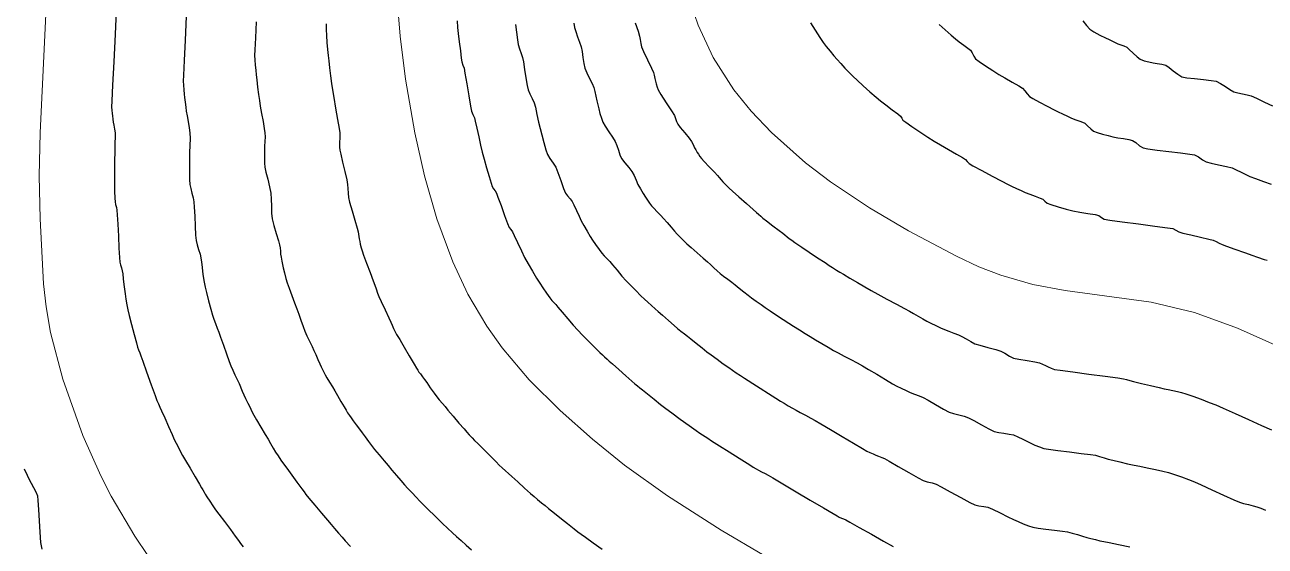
# Model space of a CAD drawing. Extents: x 27 to 849, y 0 to 853.
# Drawn here: x 81.4 to 153.4, y 715.4 to 745.7 of the extents above; entities that cross this region are included whole.
import ezdxf

# ---------------------------------------------------------------- set-up
doc = ezdxf.new("R2010")
doc.units = 0
doc.header["$LTSCALE"] = 2
doc.layers.add('Curva 1 m', color=5, linetype='Continuous')
doc.layers.add('Curva Mestra', color=1, linetype='Continuous')

msp = doc.modelspace()

# ---------------------------------------------------------------- linework, layer by layer
at = {"layer": 'Curva 1 m', "linetype": 'Continuous', "lineweight": -3}
for points, elevation in [([(86.702, 746.939), (86.616, 745.178), (86.537, 743.557), (86.472, 742.216), (86.428, 741.297), (86.412, 740.94), (86.425, 740.752), (86.443, 740.565), (86.459, 740.42), (86.482, 740.231), (86.504, 740.065), (86.538, 739.881), (86.583, 739.647), (86.612, 739.44), (86.612, 739.219), (86.603, 738.817), (86.589, 738.326), (86.577, 737.836), (86.571, 737.44), (86.573, 737.04), (86.579, 736.545), (86.588, 736.049), (86.598, 735.649), (86.608, 735.44), (86.641, 735.28), (86.688, 735.099), (86.722, 734.94), (86.739, 734.68), (86.769, 734.13), (86.804, 733.435), (86.84, 732.74), (86.87, 732.19), (86.889, 731.929), (86.931, 731.77), (86.989, 731.589), (87.033, 731.43), (87.057, 731.245), (87.087, 730.949), (87.12, 730.625), (87.151, 730.357), (87.191, 730.094), (87.244, 729.77), (87.302, 729.439), (87.358, 729.159), (87.438, 728.825), (87.573, 728.299), (87.723, 727.723), (87.851, 727.24), (87.92, 726.994), (87.976, 726.834), (88.045, 726.653), (88.105, 726.494), (88.217, 726.181), (88.444, 725.546), (88.708, 724.805), (88.933, 724.178), (89.042, 723.88), (89.128, 723.692), (89.216, 723.506), (89.309, 723.297), (89.496, 722.876), (89.72, 722.373), (89.925, 721.915), (90.055, 721.632), (90.163, 721.411), (90.291, 721.156), (90.422, 720.902), (90.538, 720.685), (90.699, 720.406), (90.966, 719.951), (91.262, 719.45), (91.51, 719.031), (91.634, 718.823), (91.703, 718.703), (91.781, 718.567), (91.852, 718.449), (91.949, 718.3), (92.114, 718.05), (92.299, 717.773), (92.455, 717.546), (92.647, 717.282), (92.963, 716.855), (93.31, 716.388), (93.596, 716.004), (93.729, 715.824), (93.817, 715.699), (93.907, 715.575), (94.061, 715.39)], 36), ([(90.746, 746.208), (90.677, 744.817), (90.619, 743.633), (90.58, 742.794), (90.566, 742.44), (90.579, 742.201), (90.603, 741.929), (90.627, 741.69), (90.65, 741.487), (90.682, 741.215), (90.717, 740.93), (90.75, 740.69), (90.796, 740.43), (90.862, 740.091), (90.926, 739.739), (90.965, 739.44), (90.971, 739.12), (90.959, 738.714), (90.943, 738.296), (90.934, 737.94), (90.934, 737.575), (90.936, 737.141), (90.944, 736.732), (90.962, 736.44), (91.006, 736.208), (91.074, 735.94), (91.143, 735.672), (91.19, 735.44), (91.213, 735.128), (91.237, 734.607), (91.262, 734.017), (91.288, 733.495), (91.315, 733.182), (91.374, 732.941), (91.461, 732.659), (91.548, 732.389), (91.604, 732.182), (91.639, 731.927), (91.665, 731.634), (91.692, 731.378), (91.734, 731.102), (91.791, 730.77), (91.847, 730.479), (91.922, 730.163), (92.045, 729.68), (92.174, 729.19), (92.268, 728.855), (92.349, 728.623), (92.449, 728.355), (92.552, 728.087), (92.639, 727.856), (92.742, 727.57), (92.905, 727.11), (93.086, 726.597), (93.246, 726.152), (93.342, 725.895), (93.449, 725.656), (93.579, 725.385), (93.691, 725.147), (93.815, 724.87), (94.005, 724.441), (94.196, 724.014), (94.32, 723.742), (94.432, 723.514), (94.563, 723.256), (94.682, 723.032), (94.837, 722.763), (95.088, 722.338), (95.341, 721.911), (95.504, 721.635), (95.644, 721.394), (95.803, 721.119), (95.941, 720.887), (96.082, 720.67), (96.246, 720.424), (96.394, 720.211), (96.582, 719.953), (96.882, 719.548), (97.177, 719.151), (97.349, 718.919), (97.461, 718.76), (97.589, 718.578), (97.704, 718.421), (97.878, 718.21), (98.212, 717.812), (98.606, 717.346), (98.957, 716.931), (99.164, 716.687), (99.365, 716.449), (99.594, 716.178), (99.798, 715.943), (99.987, 715.74), (100.293, 715.416)], 37), ([(94.809, 745.889), (94.762, 744.961), (94.73, 744.271), (94.719, 743.94), (94.732, 743.68), (94.756, 743.377), (94.785, 743.075), (94.812, 742.815), (94.845, 742.51), (94.893, 742.102), (94.946, 741.675), (94.995, 741.315), (95.049, 740.992), (95.128, 740.559), (95.212, 740.099), (95.282, 739.698), (95.318, 739.44), (95.323, 739.21), (95.315, 738.941), (95.303, 738.671), (95.297, 738.44), (95.296, 738.208), (95.294, 737.939), (95.299, 737.67), (95.316, 737.44), (95.375, 737.15), (95.478, 736.74), (95.585, 736.304), (95.657, 735.94), (95.685, 735.593), (95.695, 735.186), (95.708, 734.78), (95.741, 734.435), (95.833, 734.054), (95.972, 733.59), (96.104, 733.173), (96.174, 732.935), (96.197, 732.765), (96.215, 732.57), (96.233, 732.398), (96.261, 732.215), (96.299, 731.993), (96.336, 731.799), (96.382, 731.604), (96.456, 731.305), (96.541, 730.984), (96.617, 730.717), (96.724, 730.412), (96.881, 729.992), (97.046, 729.559), (97.174, 729.219), (97.283, 728.911), (97.408, 728.549), (97.534, 728.195), (97.642, 727.911), (97.761, 727.642), (97.908, 727.329), (98.054, 727.026), (98.166, 726.789), (98.271, 726.556), (98.395, 726.275), (98.51, 726.017), (98.585, 725.852), (98.66, 725.7), (98.747, 725.528), (98.827, 725.379), (98.92, 725.216), (99.071, 724.96), (99.237, 724.68), (99.374, 724.448), (99.527, 724.185), (99.728, 723.84), (99.916, 723.518), (100.03, 723.326), (100.124, 723.181), (100.234, 723.017), (100.332, 722.875), (100.446, 722.718), (100.628, 722.474), (100.82, 722.215), (100.969, 722.014), (101.137, 721.775), (101.328, 721.502), (101.501, 721.266), (101.68, 721.046), (101.949, 720.728), (102.237, 720.389), (102.474, 720.11), (102.697, 719.847), (102.957, 719.538), (103.214, 719.236), (103.425, 718.995), (103.629, 718.773), (103.87, 718.519), (104.113, 718.266), (104.322, 718.049), (104.553, 717.814), (104.847, 717.518), (105.147, 717.219), (105.398, 716.973), (105.64, 716.742), (105.925, 716.476), (106.211, 716.211), (106.458, 715.985), (106.711, 715.756), (107.012, 715.486), (107.317, 715.215)], 38), ([(106.48, 745.949), (106.513, 745.565), (106.552, 745.214), (106.61, 744.718), (106.673, 744.198), (106.727, 743.774), (106.758, 743.565), (106.821, 743.377), (106.887, 743.19), (106.938, 742.901), (107.04, 742.296), (107.159, 741.586), (107.262, 740.98), (107.317, 740.69), (107.403, 740.502), (107.493, 740.315), (107.541, 740.118), (107.629, 739.718), (107.739, 739.217), (107.852, 738.716), (107.948, 738.315), (108.056, 737.914), (108.197, 737.413), (108.341, 736.913), (108.46, 736.513), (108.526, 736.315), (108.598, 736.194), (108.691, 736.061), (108.766, 735.94), (108.859, 735.699), (109.038, 735.212), (109.244, 734.646), (109.42, 734.167), (109.507, 733.942), (109.607, 733.817), (109.709, 733.693), (109.808, 733.485), (109.998, 733.065), (110.219, 732.585), (110.408, 732.197), (110.606, 731.837), (110.855, 731.406), (111.1, 730.996), (111.282, 730.701), (111.46, 730.44), (111.682, 730.127), (111.881, 729.851), (111.991, 729.705), (112.107, 729.581), (112.224, 729.459), (112.345, 729.315), (112.595, 729.017), (112.911, 728.641), (113.23, 728.267), (113.492, 727.972), (113.767, 727.685), (114.119, 727.33), (114.478, 726.974), (114.771, 726.686), (114.926, 726.537), (115.051, 726.423), (115.196, 726.295), (115.323, 726.183), (115.512, 726.014), (115.874, 725.691), (116.291, 725.319), (116.645, 725.004), (116.819, 724.851), (116.964, 724.74), (117.109, 724.631), (117.255, 724.513), (117.551, 724.271), (117.924, 723.968), (118.3, 723.666), (118.604, 723.427), (118.956, 723.167), (119.446, 722.813), (119.959, 722.446), (120.381, 722.147), (120.595, 721.996), (120.739, 721.898), (120.904, 721.789), (121.05, 721.694), (121.269, 721.554), (121.724, 721.264), (122.298, 720.9), (122.872, 720.535), (123.327, 720.247), (123.545, 720.11), (123.688, 720.023), (123.853, 719.926), (123.998, 719.843), (124.165, 719.754), (124.373, 719.644), (124.556, 719.546), (124.821, 719.39), (125.403, 719.046), (126.174, 718.591), (127.004, 718.1), (127.763, 717.65), (128.324, 717.319), (128.556, 717.183), (128.687, 717.12), (128.815, 717.062), (128.942, 717.012), (129.068, 716.962), (129.302, 716.83), (129.848, 716.52), (130.552, 716.119), (131.259, 715.718), (131.816, 715.404)], 41), ([(142.833, 745.953), (143.044, 745.675), (143.246, 745.454), (143.483, 745.305), (143.825, 745.123), (144.157, 744.959), (144.362, 744.859), (144.527, 744.778), (144.717, 744.69), (144.881, 744.617), (145.044, 744.556), (145.23, 744.489), (145.386, 744.416), (145.534, 744.29), (145.754, 744.076), (145.986, 743.858), (146.166, 743.718), (146.395, 743.629), (146.673, 743.557), (146.916, 743.502), (147.157, 743.463), (147.434, 743.425), (147.666, 743.365), (147.849, 743.244), (148.095, 743.046), (148.358, 742.842), (148.593, 742.703), (148.878, 742.643), (149.332, 742.59), (149.842, 742.541), (150.299, 742.49), (150.593, 742.433), (150.84, 742.31), (151.118, 742.131), (151.388, 741.953), (151.612, 741.83), (151.838, 741.763), (152.11, 741.707), (152.383, 741.654), (152.612, 741.593), (152.927, 741.455), (153.388, 741.231), (153.85, 741.004)], 48), ([(98.881, 745.773), (98.873, 745.44), (98.889, 745.093), (98.922, 744.689), (98.96, 744.286), (98.996, 743.94), (99.029, 743.63), (99.077, 743.217), (99.132, 742.758), (99.189, 742.313), (99.241, 741.94), (99.314, 741.489), (99.423, 740.869), (99.537, 740.224), (99.629, 739.7), (99.67, 739.44), (99.672, 739.281), (99.665, 739.099), (99.66, 738.94), (99.659, 738.78), (99.66, 738.598), (99.67, 738.44), (99.72, 738.2), (99.829, 737.736), (99.957, 737.192), (100.069, 736.711), (100.125, 736.44), (100.141, 736.2), (100.147, 735.926), (100.167, 735.687), (100.239, 735.409), (100.381, 734.915), (100.546, 734.359), (100.683, 733.899), (100.745, 733.688), (100.76, 733.554), (100.774, 733.419), (100.797, 733.275), (100.826, 733.12), (100.859, 732.979), (100.913, 732.766), (100.966, 732.579), (101.054, 732.333), (101.228, 731.864), (101.432, 731.318), (101.611, 730.842), (101.708, 730.581), (101.781, 730.372), (101.864, 730.134), (101.942, 729.927), (102.073, 729.639), (102.296, 729.162), (102.517, 728.693), (102.641, 728.431), (102.715, 728.265), (102.798, 728.079), (102.85, 727.962), (102.909, 727.844), (102.971, 727.726), (103.038, 727.611), (103.147, 727.425), (103.245, 727.26), (103.408, 726.981), (103.698, 726.485), (103.98, 726.002), (104.119, 725.765), (104.194, 725.651), (104.27, 725.539), (104.349, 725.432), (104.476, 725.261), (104.589, 725.109), (104.717, 724.927), (104.928, 724.627), (105.147, 724.318), (105.298, 724.112), (105.45, 723.925), (105.628, 723.717), (105.784, 723.534), (105.955, 723.333), (106.253, 722.981), (106.593, 722.582), (106.888, 722.236), (107.052, 722.047), (107.193, 721.895), (107.356, 721.723), (107.501, 721.574), (107.683, 721.39), (108.018, 721.054), (108.405, 720.666), (108.744, 720.328), (108.935, 720.139), (109.102, 719.98), (109.295, 719.801), (109.465, 719.645), (109.659, 719.47), (110.005, 719.161), (110.403, 718.806), (110.755, 718.494), (110.961, 718.312), (111.162, 718.143), (111.393, 717.952), (111.596, 717.785), (111.802, 717.618), (112.15, 717.337), (112.545, 717.018), (112.891, 716.741), (113.091, 716.581), (113.282, 716.434), (113.501, 716.267), (113.694, 716.123), (113.937, 715.946), (114.386, 715.623), (114.913, 715.244)], 39), ([(109.881, 745.733), (109.931, 745.28), (109.985, 744.844), (110.029, 744.565), (110.106, 744.325), (110.208, 744.055), (110.287, 743.815), (110.334, 743.562), (110.404, 743.127), (110.483, 742.631), (110.556, 742.195), (110.61, 741.94), (110.714, 741.699), (110.853, 741.43), (110.962, 741.19), (111.031, 740.924), (111.121, 740.511), (111.217, 740.062), (111.304, 739.69), (111.401, 739.318), (111.522, 738.871), (111.643, 738.459), (111.737, 738.19), (111.881, 737.948), (112.067, 737.681), (112.216, 737.44), (112.336, 737.138), (112.503, 736.667), (112.665, 736.208), (112.773, 735.942), (112.895, 735.779), (113.05, 735.604), (113.176, 735.443), (113.275, 735.248), (113.415, 734.937), (113.567, 734.599), (113.7, 734.321), (113.849, 734.051), (114.036, 733.727), (114.219, 733.42), (114.356, 733.199), (114.528, 732.945), (114.729, 732.662), (114.888, 732.452), (115.033, 732.292), (115.205, 732.116), (115.354, 731.96), (115.516, 731.77), (115.775, 731.46), (116.061, 731.122), (116.304, 730.845), (116.555, 730.583), (116.864, 730.272), (117.162, 729.978), (117.38, 729.769), (117.561, 729.603), (117.775, 729.413), (117.99, 729.224), (118.174, 729.062), (118.418, 728.844), (118.759, 728.538), (119.088, 728.244), (119.296, 728.063), (119.479, 727.92), (119.691, 727.762), (119.876, 727.623), (120.073, 727.464), (120.379, 727.214), (120.715, 726.942), (120.997, 726.72), (121.246, 726.535), (121.585, 726.289), (121.949, 726.029), (122.272, 725.799), (122.49, 725.646), (122.699, 725.504), (122.943, 725.342), (123.189, 725.181), (123.4, 725.043), (123.666, 724.872), (124.096, 724.598), (124.58, 724.29), (125.009, 724.019), (125.272, 723.855), (125.48, 723.729), (125.723, 723.585), (125.967, 723.442), (126.178, 723.321), (126.415, 723.194), (126.718, 723.034), (127.03, 722.869), (127.294, 722.726), (127.609, 722.542), (128.172, 722.209), (128.854, 721.805), (129.521, 721.408), (130.045, 721.098), (130.294, 720.954), (130.459, 720.872), (130.649, 720.784), (130.813, 720.712), (130.974, 720.648), (131.158, 720.579), (131.318, 720.512), (131.583, 720.363), (132.111, 720.06), (132.731, 719.704), (133.273, 719.397), (133.568, 719.24), (133.804, 719.166), (134.081, 719.097), (134.318, 719.024), (134.607, 718.876), (135.138, 718.588), (135.749, 718.255), (136.28, 717.97), (136.568, 717.827), (136.804, 717.777), (137.081, 717.739), (137.318, 717.691), (137.592, 717.569), (138.029, 717.354), (138.486, 717.126), (138.818, 716.967), (139.075, 716.855), (139.375, 716.728), (139.678, 716.61), (139.943, 716.525), (140.24, 716.472), (140.693, 716.413), (141.197, 716.354), (141.648, 716.3), (141.943, 716.255), (142.21, 716.187), (142.52, 716.095), (142.823, 716.002), (143.068, 715.931), (143.298, 715.873), (143.567, 715.809), (143.836, 715.746), (144.068, 715.693), (144.364, 715.631), (144.904, 715.52), (145.566, 715.383)], 42), ([(113.26, 745.803), (113.301, 745.565), (113.376, 745.322), (113.488, 745.02), (113.603, 744.708), (113.688, 744.44), (113.741, 744.16), (113.788, 743.818), (113.839, 743.474), (113.903, 743.19), (114.014, 742.918), (114.171, 742.606), (114.325, 742.305), (114.431, 742.065), (114.494, 741.837), (114.553, 741.568), (114.607, 741.297), (114.659, 741.065), (114.717, 740.832), (114.786, 740.56), (114.864, 740.29), (114.948, 740.065), (115.09, 739.819), (115.303, 739.504), (115.518, 739.187), (115.667, 738.94), (115.761, 738.708), (115.853, 738.428), (115.945, 738.154), (116.038, 737.941), (116.225, 737.691), (116.463, 737.42), (116.644, 737.193), (116.763, 736.96), (116.883, 736.684), (116.993, 736.445), (117.132, 736.195), (117.3, 735.909), (117.43, 735.697), (117.538, 735.535), (117.667, 735.353), (117.785, 735.199), (117.913, 735.058), (118.108, 734.856), (118.315, 734.641), (118.483, 734.462), (118.686, 734.226), (118.913, 733.953), (119.117, 733.718), (119.276, 733.552), (119.468, 733.357), (119.664, 733.164), (119.834, 733.001), (120.075, 732.782), (120.429, 732.468), (120.783, 732.155), (121.026, 731.941), (121.198, 731.786), (121.397, 731.605), (121.598, 731.425), (121.774, 731.275), (121.968, 731.122), (122.21, 730.94), (122.451, 730.76), (122.643, 730.614), (122.881, 730.423), (123.151, 730.202), (123.39, 730.012), (123.594, 729.861), (123.863, 729.666), (124.145, 729.465), (124.386, 729.297), (124.666, 729.107), (125.045, 728.855), (125.436, 728.597), (125.751, 728.391), (126.038, 728.206), (126.373, 727.992), (126.708, 727.78), (126.998, 727.599), (127.301, 727.417), (127.667, 727.199), (128.039, 726.982), (128.359, 726.8), (128.631, 726.652), (128.979, 726.468), (129.358, 726.269), (129.724, 726.075), (130.032, 725.907), (130.39, 725.699), (130.868, 725.415), (131.367, 725.116), (131.788, 724.865), (132.032, 724.725), (132.279, 724.603), (132.565, 724.471), (132.81, 724.362), (133.052, 724.267), (133.329, 724.162), (133.568, 724.062), (133.844, 723.907), (134.284, 723.648), (134.74, 723.384), (135.068, 723.214), (135.324, 723.129), (135.63, 723.05), (135.936, 722.973), (136.193, 722.89), (136.509, 722.73), (136.944, 722.484), (137.379, 722.242), (137.693, 722.092), (137.949, 722.031), (138.258, 721.987), (138.565, 721.943), (138.818, 721.887), (139.064, 721.785), (139.349, 721.644), (139.618, 721.503), (139.818, 721.404), (140.054, 721.302), (140.325, 721.191), (140.568, 721.11), (140.848, 721.064), (141.392, 720.99), (142.069, 720.903), (142.746, 720.816), (143.29, 720.745), (143.568, 720.704), (143.808, 720.641), (144.079, 720.559), (144.318, 720.489), (144.581, 720.423), (144.993, 720.324), (145.443, 720.219), (145.818, 720.132), (146.141, 720.065), (146.578, 719.978), (147.053, 719.883), (147.492, 719.79), (147.818, 719.71), (148.169, 719.597), (148.573, 719.452), (148.975, 719.299), (149.318, 719.162), (149.717, 718.987), (150.337, 718.705), (151.02, 718.393), (151.608, 718.127), (151.943, 717.984), (152.18, 717.913), (152.464, 717.841), (152.737, 717.774), (152.943, 717.717), (153.183, 717.626), (153.454, 717.514)], 43), ([(116.826, 745.827), (116.994, 745.35), (117.088, 745.065), (117.124, 744.866), (117.155, 744.637), (117.196, 744.44), (117.321, 744.156), (117.55, 743.678), (117.779, 743.206), (117.9, 742.94), (117.942, 742.783), (117.979, 742.6), (118.014, 742.44), (118.054, 742.279), (118.104, 742.096), (118.159, 741.94), (118.324, 741.671), (118.636, 741.19), (118.95, 740.71), (119.118, 740.44), (119.179, 740.281), (119.239, 740.096), (119.304, 739.941), (119.451, 739.746), (119.712, 739.431), (119.97, 739.121), (120.111, 738.943), (120.201, 738.758), (120.286, 738.569), (120.356, 738.443), (120.441, 738.298), (120.504, 738.195), (120.59, 738.069), (120.681, 737.946), (120.835, 737.782), (121.132, 737.469), (121.437, 737.15), (121.613, 736.963), (121.714, 736.845), (121.828, 736.709), (121.93, 736.592), (122.04, 736.477), (122.171, 736.346), (122.288, 736.233), (122.482, 736.059), (122.861, 735.721), (123.303, 735.329), (123.683, 734.992), (123.877, 734.819), (123.995, 734.712), (124.13, 734.591), (124.251, 734.486), (124.461, 734.324), (124.831, 734.044), (125.201, 733.765), (125.41, 733.606), (125.529, 733.51), (125.664, 733.4), (125.783, 733.305), (125.928, 733.199), (126.115, 733.064), (126.281, 732.947), (126.506, 732.796), (126.932, 732.513), (127.428, 732.185), (127.862, 731.898), (128.101, 731.74), (128.299, 731.613), (128.526, 731.469), (128.725, 731.344), (128.931, 731.22), (129.295, 731.003), (129.738, 730.742), (130.179, 730.484), (130.539, 730.278), (130.933, 730.063), (131.458, 729.784), (132.009, 729.493), (132.481, 729.243), (132.77, 729.087), (133.002, 728.951), (133.27, 728.788), (133.538, 728.627), (133.77, 728.496), (134.008, 728.377), (134.29, 728.244), (134.571, 728.116), (134.807, 728.012), (135.048, 727.915), (135.335, 727.806), (135.61, 727.7), (135.817, 727.612), (136.057, 727.478), (136.326, 727.315), (136.567, 727.188), (136.861, 727.095), (137.318, 726.97), (137.775, 726.846), (138.068, 726.755), (138.308, 726.631), (138.576, 726.474), (138.818, 726.357), (139.122, 726.289), (139.595, 726.209), (140.054, 726.135), (140.318, 726.083), (140.488, 726.01), (140.676, 725.914), (140.818, 725.842), (141.004, 725.762), (141.193, 725.695), (141.518, 725.647), (142.253, 725.547), (143.194, 725.422), (144.134, 725.298), (144.869, 725.2), (145.193, 725.154), (145.381, 725.102), (145.568, 725.046), (145.789, 724.992), (146.239, 724.885), (146.778, 724.757), (147.268, 724.641), (147.568, 724.571), (147.8, 724.524), (148.07, 724.471), (148.339, 724.416), (148.568, 724.36), (148.826, 724.276), (149.233, 724.132), (149.712, 723.958), (150.183, 723.781), (150.568, 723.63), (151, 723.443), (151.68, 723.138), (152.466, 722.782), (153.22, 722.44), (153.8, 722.177)], 44), ([(127.009, 745.832), (127.283, 745.4), (127.553, 744.987), (127.757, 744.69), (127.936, 744.454), (128.151, 744.184), (128.372, 743.918), (128.565, 743.693), (128.769, 743.466), (129.018, 743.199), (129.273, 742.933), (129.496, 742.71), (129.732, 742.491), (130.081, 742.175), (130.471, 741.829), (130.829, 741.514), (131.085, 741.297), (131.386, 741.062), (131.76, 740.783), (132.086, 740.54), (132.243, 740.417), (132.316, 740.293), (132.389, 740.17), (132.55, 740.055), (132.913, 739.81), (133.377, 739.503), (133.842, 739.198), (134.21, 738.963), (134.575, 738.743), (135.036, 738.474), (135.496, 738.208), (135.857, 737.998), (136.023, 737.896), (136.125, 737.775), (136.228, 737.655), (136.457, 737.526), (136.961, 737.254), (137.574, 736.928), (138.128, 736.636), (138.459, 736.465), (138.699, 736.348), (138.981, 736.214), (139.261, 736.085), (139.497, 735.98), (139.756, 735.876), (140.072, 735.755), (140.353, 735.647), (140.507, 735.58), (140.636, 735.462), (140.767, 735.347), (140.979, 735.274), (141.399, 735.149), (141.877, 735.015), (142.267, 734.915), (142.655, 734.838), (143.131, 734.758), (143.55, 734.687), (143.767, 734.641), (143.922, 734.53), (144.076, 734.421), (144.398, 734.371), (145.132, 734.272), (146.074, 734.15), (147.016, 734.027), (147.753, 733.93), (148.076, 733.88), (148.247, 733.782), (148.416, 733.679), (148.647, 733.62), (149.12, 733.51), (149.678, 733.382), (150.162, 733.269), (150.416, 733.204), (150.583, 733.131), (150.769, 733.037), (150.934, 732.958), (151.188, 732.863), (151.675, 732.685), (152.234, 732.482), (152.707, 732.311), (152.934, 732.229), (153.094, 732.169), (153.255, 732.114), (153.379, 732.084), (153.54, 732.049)], 46), ([(134.486, 745.737), (134.834, 745.424), (135.188, 745.113), (135.441, 744.896), (135.658, 744.73), (135.923, 744.538), (136.164, 744.36), (136.31, 744.235), (136.408, 744.082), (136.503, 743.893), (136.602, 743.742), (136.809, 743.586), (137.19, 743.332), (137.619, 743.057), (137.968, 742.837), (138.313, 742.633), (138.734, 742.393), (139.112, 742.176), (139.328, 742.037), (139.462, 741.887), (139.602, 741.702), (139.737, 741.555), (139.941, 741.432), (140.323, 741.225), (140.77, 740.99), (141.17, 740.784), (141.41, 740.662), (141.659, 740.541), (141.944, 740.408), (142.189, 740.299), (142.439, 740.204), (142.725, 740.1), (142.946, 739.998), (143.115, 739.854), (143.295, 739.671), (143.466, 739.533), (143.667, 739.455), (143.977, 739.364), (144.313, 739.276), (144.591, 739.208), (144.867, 739.158), (145.197, 739.109), (145.506, 739.058), (145.716, 739.003), (145.917, 738.871), (146.134, 738.691), (146.335, 738.562), (146.607, 738.512), (147.151, 738.44), (147.83, 738.358), (148.511, 738.276), (149.058, 738.205), (149.335, 738.157), (149.555, 738.04), (149.795, 737.878), (150.014, 737.755), (150.289, 737.68), (150.729, 737.585), (151.186, 737.486), (151.514, 737.398), (151.757, 737.296), (152.034, 737.159), (152.31, 737.019), (152.551, 736.907), (152.88, 736.78), (153.343, 736.612), (153.784, 736.454)], 47), ([(81.328, 719.927), (81.502, 719.547), (81.617, 719.303), (81.733, 719.085), (81.876, 718.834), (82.01, 718.581), (82.1, 718.357), (82.134, 718.071), (82.164, 717.552), (82.196, 716.904), (82.235, 716.235), (82.289, 715.648), (82.362, 715.251)], 34)]:
    msp.add_lwpolyline(points, dxfattribs=dict(at, elevation=elevation))
at = {"layer": 'Curva Mestra', "lineweight": 0}
for points, elevation in [([(82.984, 754.44), (82.259, 739.44), (82.208, 736.94), (82.254, 734.44), (82.463, 730.677), (82.61, 729.336), (82.868, 727.838), (83.571, 725.132), (84.742, 721.864), (85.789, 719.522), (86.394, 718.339), (87.763, 716.01), (88.517, 714.882)], 35), ([(119.844, 747.565), (120.489, 745.69), (121.37, 743.815), (122.569, 741.94), (123.578, 740.693), (124.742, 739.465), (126.728, 737.698), (128.176, 736.598), (130.452, 735.089), (132.719, 733.756), (135.508, 732.268), (136.805, 731.662), (138.067, 731.162), (139.943, 730.621), (141.818, 730.28), (146.818, 729.604), (149.318, 729.01), (151.818, 728.098), (156.193, 726.135)], 45), ([(103.027, 746.94), (103.18, 745.065), (103.486, 742.565), (104.023, 739.44), (104.593, 736.94), (105.315, 734.44), (106.242, 731.943), (107.115, 730.073), (108.208, 728.203), (109.095, 726.957), (110.679, 725.099), (112.472, 723.304), (114.342, 721.639), (116.211, 720.135), (118.699, 718.345), (121.818, 716.365), (126.818, 713.412)], 40)]:
    msp.add_lwpolyline(points, dxfattribs=dict(at, elevation=elevation)).dxf.unprotected_set("ltscale", 0)

doc.saveas('drawing.dxf')
